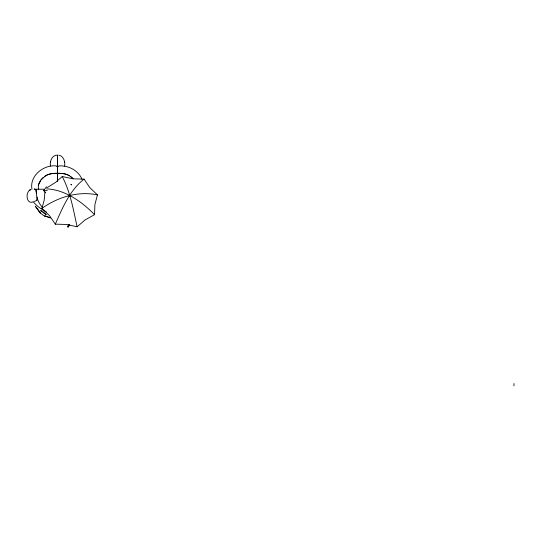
<?xml version="1.0" encoding="UTF-8"?>
<svg xmlns="http://www.w3.org/2000/svg" width="541" height="541" viewBox="0 0 541 541"><rect width="100%" height="100%" fill="white"/><g stroke="black" fill="none" stroke-linecap="round" stroke-linejoin="round"><path stroke-width="0.81" d="M44.923 191.974L44.193 200.292L41.9 208.38L49.502 215.649L55.297 224.17L66.354 224.454L77.113 226.774L85.147 219.896L94.574 214.649L94.878 204.647L97.441 194.909L89.84 187.639L84.044 179.118L72.988 178.834L62.229 176.515L55.642 182.358L47.885 187.166M36.971 199.974L36.944 197.147M50.489 166.073C49.441 161.773 51.97 154.706 57.556 155.152L57.556 181.573L57.535 155.152M50.387 162.469L50.489 161.563M31.987 189.235C29.322 176.075 43.327 164.586 56.19 165.891M38.364 185.164L41.062 179.774L45.667 175.744A16.561 16.561 0 0 1 51.496 173.688A33.738 33.738 0 0 1 57.556 173.316A33.738 33.738 0 0 1 63.595 173.688A16.561 16.561 0 0 1 69.424 175.737L73.035 178.604L70.722 176.589M36.937 200.048L36.734 200.583L36.517 200.123M55.297 224.17C62.438 207.967 69.708 190.297 84.044 179.118M67.747 226.591L68.815 224.299M67.916 226.983L68.984 224.691M68.22 226.916L69.289 224.623M71.297 184.975L71.574 184.697M67.767 226.605L69.221 224.535M68.247 226.334L69.214 224.955M67.936 226.997L69.383 224.928M68.24 226.922L69.694 224.853M45.762 192.846L43.638 190.601L46.276 186.997L46.736 186.888L47.25 187.632M29.525 190.283L30.56 189.627C25.184 191.852 26.137 204.052 32.595 202.124M41.062 179.774L43.165 177.549M30.026 189.972L30.999 189.309M44.369 176.589L45.667 175.751A16.568 16.568 0 0 1 51.496 173.702A33.772 33.772 0 0 1 57.556 173.33A33.772 33.772 0 0 1 63.595 173.702A16.568 16.568 0 0 1 69.424 175.751M41.9 208.38C57.765 197.174 78.114 190.75 97.441 194.909M71.02 184.657L71.534 184.488L70.939 184.325M34.191 201.441L36.517 200.657M43.591 190.635L47.304 190.378M56.332 166.317L58.759 166.317M34.705 189.235L44.125 189.235M58.901 165.891C68.322 165.39 78.12 170.165 81.914 179.125M46.54 188.829C65.333 189.756 81.765 201.651 94.574 214.649M58.759 155.152C63.655 155.896 65.468 162.084 64.602 166.073M46.702 212.14C41.657 209.401 36.545 206.107 33.048 201.516M45.343 216.704L39.811 212.735M42.638 212.255L43.544 212.911A5.728 1.684 37.3 0 1 44.463 213.546L46.269 214.608L42.854 211.619A9.468 2.658 43.4 0 0 42.063 211.152L41.346 210.686A7.317 2.272 49.2 0 0 40.717 210.381L40.825 210.949M41.136 211.26L41.529 211.565M42.644 207.582C38.053 202.74 35.659 195.889 36.497 189.235M38.817 211.179L39.02 211.403A7.723 1.136 47.7 0 1 39.993 212.505L40.46 212.863L40.169 212.464A8.061 1.183 47.7 0 0 39.797 211.957L39.662 211.781A9.812 1.522 48.3 0 0 38.918 210.807L38.56 210.293A3.523 0.595 53.8 0 0 37.904 209.381L35.28 206.202L38.695 211.044M62.229 176.515C70.391 192.089 73.373 209.759 77.113 226.774M36.497 193.069L35.422 189.424L34.272 188.856L34.272 189.235M64.602 161.563L64.704 162.469M513.95 383.528L513.95 385.848M38.364 189.235L38.364 185.164A15.344 15.344 0 0 1 40.19 181.012M69.275 195.416C69.796 196.85 70.486 194.395 69.275 195.416M50.374 217.854L49.4 217.651A3.713 0.588 15.9 0 0 48.068 217.245L44.747 215.832A8.338 0.933 29.9 0 1 45.241 216.021L45.978 216.265A9.961 1.657 23.1 0 1 46.749 216.454L48.169 216.907A5.329 0.852 16.1 0 1 48.825 217.157L49.028 217.239A5.329 0.852 16.1 0 1 49.765 217.57L49.921 217.631A5.058 0.784 11 0 1 50.333 217.813L50.374 217.84"/></g></svg>
